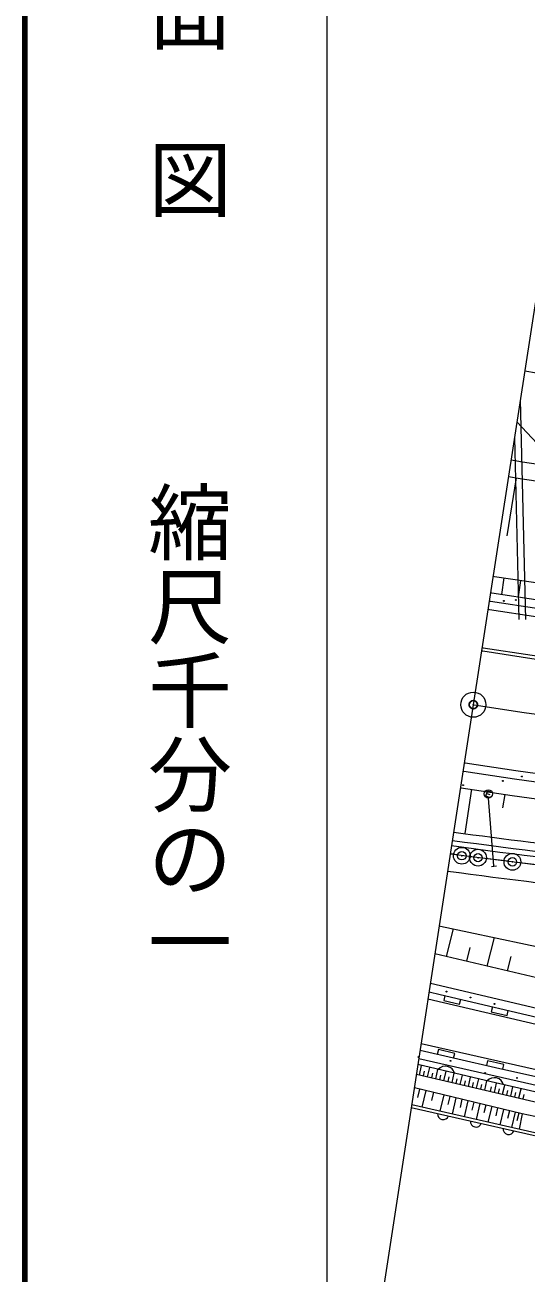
# Model space of a CAD drawing. Units: millimetres, scale not verified. Extents: x 39976 to 679596, y 19988 to 379774.
# Drawn here: x 39976 to 69832, y 243612 to 317956 of the extents above; entities that cross this region are included whole.
import ezdxf
from ezdxf.enums import TextEntityAlignment as Align

# ---------------------------------------------------------------- set-up
doc = ezdxf.new("R2010")
doc.units = ezdxf.units.MM
doc.header["$LTSCALE"] = 999.406
doc.header["$PDMODE"] = 32
doc.header["$PDSIZE"] = 500
doc.linetypes.add('CHAIN', pattern=[18.5, 12, -1.5, 3.5, -1.5])
for name, color, linetype, lineweight in [('M-BGD', 7, 'Continuous', 13), ('M-BGD-HTXT', 7, 'Continuous', 13), ('M-BMK', 2, 'CHAIN', 13), ('M-BMK-ROW', 30, 'Continuous', 13), ('M-STR-HTXT', 7, 'Continuous', 13), ('M-TTL', 2, 'Continuous', 140)]:
    doc.layers.add(name, color=color, linetype=linetype, lineweight=lineweight)
doc.layers.add('M-OTRS', color=6, linetype='Continuous')
doc.styles.add('@ＭＳ ゴシック', font='')
doc.styles.get('@ＭＳ ゴシック').set_extended_font_data('@MS Gothic')

# ---------------------------------------------------------------- blocks, each defined once
blk = doc.blocks.new('ﾌﾟﾛｯﾄﾏｰｸ-03_1')
at = {"color": 30, "linetype": 'Continuous', "lineweight": 13}
blk.add_circle((0, 0), 0.5, dxfattribs=at)
at = {"color": 30}
blk.add_point((0, 0), dxfattribs=at)
blk = doc.blocks.new('ﾌﾟﾛｯﾄﾏｰｸ-03')
at = {"color": 2, "linetype": 'Continuous', "lineweight": 13}
blk.add_circle((0, 0), 0.5, dxfattribs=at)
at = {"color": 2}
blk.add_point((0, 0), dxfattribs=at)

msp = doc.modelspace()

# ---------------------------------------------------------------- linework, layer by layer
at = {"layer": 'M-BGD'}
for p, q in [((69753.3, 297346.7), (70451.9, 297228)), ((69487.4, 295620.4), (69809, 282549.5)), ((69287.5, 294322), (70502.4, 293024.8)), ((69142.6, 293381.6), (69409.4, 282539.7)), ((68936.4, 292043), (69630, 291927.3)), ((69630, 291927.3), (73396.5, 291380.5)), ((68708, 287521), (69260.1, 290975.8)), ((68784.3, 291055.2), (69476.8, 290939.7)), ((69476.8, 290939.7), (73262.6, 290390.1)), ((68396.9, 284031), (68532.9, 285021.2)), ((69385.2, 283881.8), (69521.2, 284872)), ((66691.4, 277466.7), (57557.8, 218165.9)), ((66195.9, 269787.3), (66605.1, 272425.7)), ((67438.7, 272032.8), (67536.4, 272316.3)), ((67490.8, 272184), (67669.5, 272122)), ((67725.4, 272251.1), (67536.4, 272316.3)), ((68458.2, 271332.3), (68580.6, 272121.4)), ((67438.7, 272032.8), (67627.7, 271967.6)), ((67904.4, 267863.5), (67603.8, 271902.2)), ((65322.7, 268580.6), (72939.6, 267622.9)), ((67764.9, 267827.8), (68065.3, 267872.4)), ((64661.4, 264286.9), (64744.5, 264266.4)), ((64744.5, 264266.4), (75997.8, 261896.8)), ((65481.6, 264111.2), (65067.1, 262472.6)), ((67928.5, 263595.9), (67499.5, 261900.2)), ((72092.9, 260819.4), (64406, 262628.2)), ((66487.9, 262995.3), (66283.3, 262186.4)), ((68933.8, 262476.3), (68715.7, 261614.1)), ((64056.9, 260361.6), (64710.1, 260207.8)), ((71605.9, 259097.5), (64133.2, 260857)), ((64710.1, 260207.8), (71496.5, 258609.8)), ((71377.4, 258190.8), (63988.2, 259915.8)), ((65000.7, 260139.4), (64932, 259847.5)), ((64932, 259847.5), (65875.8, 259625.3)), ((65875.8, 259625.3), (65944.5, 259917.1)), ((67832.2, 259472.7), (67763.5, 259180.8)), ((67763.5, 259180.8), (68707.3, 258958.6)), ((68707.3, 258958.6), (68776, 259250.4)), ((63582.7, 257283.1), (73063.3, 255134.2)), ((68005.7, 255844.7), (63517.2, 256858.1)), ((64608.9, 256919), (64542.8, 256626.5)), ((65583.7, 256698.9), (64608.9, 256919)), ((65517.7, 256406.4), (65583.7, 256698.9)), ((67745, 254999.6), (63389.2, 256026.5)), ((72875.8, 254232.8), (63441, 256363)), ((63479.9, 255407.2), (63610.8, 255974.3)), ((63966.8, 255294.9), (64097.2, 255859.6)), ((67533.5, 256258.6), (67467.4, 255966.2)), ((68071.7, 256137.1), (67533.5, 256258.6)), ((72981.5, 254721.2), (68005.7, 255844.7)), ((68508.3, 256038.5), (68071.7, 256137.1)), ((68442.3, 255746.1), (68508.3, 256038.5)), ((63300.2, 255448.7), (72575.6, 253308.1)), ((63723.4, 255351), (63788.7, 255634)), ((64210.3, 255238.7), (64275.3, 255520.5)), ((64453.7, 255182.5), (64583.5, 255744.9)), ((64697.2, 255126.3), (64761.9, 255407)), ((64940.6, 255070.1), (65069.9, 255630.3)), ((65184.1, 255013.9), (65248.6, 255293.4)), ((65427.5, 254957.8), (65556.3, 255515.6)), ((65671, 254901.6), (65735.2, 255179.9)), ((65914.4, 254845.4), (66042.7, 255400.9)), ((66157.9, 254789.2), (66221.9, 255066.4)), ((66401.3, 254733), (66529, 255286.3)), ((66888.2, 254620.6), (67015.4, 255171.6)), ((67375.2, 254508.3), (67501.8, 255057)), ((69607.8, 253090), (63176.6, 254646.5)), ((63479, 254573.3), (63358.2, 254074.2)), ((63855.3, 254482.2), (63615.1, 253489.6)), ((64326.4, 254381.3), (64207.5, 253890.2)), ((66644.8, 254676.8), (66708.5, 254952.9)), ((67131.7, 254564.5), (67195.1, 254839.4)), ((67706.5, 254431.8), (67769.7, 254705.6)), ((72709.7, 253854.6), (67745, 254999.6)), ((67950, 254375.6), (68076.3, 254923.2)), ((68193.4, 254319.4), (68256.6, 254593.2)), ((68436.9, 254263.2), (68563.3, 254810.9)), ((68680.3, 254207.1), (68743.5, 254480.9)), ((68923.8, 254150.9), (69050.2, 254698.6)), ((69167.2, 254094.7), (69230.4, 254368.6)), ((69410.7, 254038.5), (69537.1, 254586.3)), ((82412.7, 249230), (63019.2, 253624.6)), ((64930.6, 254222), (64694.2, 253245.1)), ((65292.9, 254134.3), (65175.4, 253648.5)), ((65655.3, 254046.6), (65421.4, 253080.3)), ((66013.7, 253959.8), (65897.4, 253479.3)), ((66372.2, 253873.1), (66140.8, 252917.3)), ((66726.7, 253787.3), (66611.7, 253312)), ((67081.3, 253701.5), (66852.4, 252756)), ((67435.8, 253615.7), (67322, 253145.5)), ((67790.4, 253529.9), (67564.1, 252594.8)), ((69654.1, 253982.3), (69717.4, 254256.2)), ((62996.3, 253476.1), (66925.1, 252585.8)), ((68141, 253445), (68028.5, 252980)), ((68491.7, 253360.1), (68267.9, 252435.3)), ((68838.5, 253276.2), (68727.2, 252816.3)), ((69185.3, 253192.3), (68964, 252277.5)), ((69399.9, 253139.2), (69289.8, 252684.3)), ((69607.8, 253090), (69417.6, 252174.8)), ((84790.7, 249934.7), (69607.8, 253090)), ((66925.1, 252585.8), (82379.6, 249083.8))]:
    msp.add_line(p, q, dxfattribs=at)
for points in [[(67870.5, 285122.5), (67957.8, 285108.1), (70816.4, 284676.5), (73679, 284285), (76545.2, 283934.3), (79414.4, 283625.2), (82287.3, 283358), (84206.6, 283203.5)], [(67718.4, 284134.7), (67801.8, 284120.9), (70674.1, 283687.2), (73550.6, 283293.8), (76430.9, 282941.4), (79314.6, 282630.7), (82200.9, 282362.4), (84126.3, 282207.3)], [(67642.3, 283640.7), (67723.7, 283627.3), (70602.9, 283192.6), (73486.4, 282798.3), (76373.8, 282445), (79264.6, 282133.5), (82158.3, 281864.5), (84088.7, 281709)], [(67566.3, 283146.9), (67645.8, 283133.8), (70531.7, 282698), (73422.2, 282302.7), (76316.7, 281948.6), (79214.7, 281636.3), (82115.7, 281366.6), (84051.1, 281210.7)], [(67185.9, 280677.4), (67255.7, 280665.9), (70175.8, 280224.9), (73101.1, 279824.9), (76031.1, 279466.4), (78965.2, 279150.3), (81902.8, 278877.1), (83862.9, 278719.3)], [(67216.3, 280874.9), (67286.9, 280863.3), (70204.3, 280422.8), (73126.8, 280023.1), (76053.9, 279665), (78985.1, 279349.2), (81920.1, 279076.3), (83879, 278918.5)], [(66159, 274009.8), (66202.5, 274002.6), (69214.9, 273547.8), (72234.2, 273134.8), (75259.8, 272764.7), (78291.2, 272438), (81327.9, 272155.7), (83355, 271992.5)], [(66082.9, 273515.9), (66124.5, 273509), (69143.8, 273053.1), (72170, 272639.3), (75202.7, 272268.3), (78241.3, 271940.8), (81285.3, 271657.8), (82674.8, 271545.9)], [(65930.7, 272528.1), (65968.5, 272521.8), (69001.5, 272063.9), (72041.6, 271648.1), (75088.5, 271275.4), (78141.5, 270946.4), (81199, 270662.1), (83668.8, 270463.2)]]:
    msp.add_lwpolyline(points, dxfattribs=at)
for centre, radius in [((68509.2, 283647.6), 25), ((69228.2, 283704.5), 25), ((68446.8, 272925.4), 25), ((69588.1, 273193.1), 25), ((66078.6, 272670.3), 25), ((67585.3, 272151.4), 249.8), ((65094.6, 260376), 25), ((66522.5, 260020.4), 25), ((67953.7, 259640.9), 25), ((63431.8, 256480), 25), ((65338.3, 256255.8), 25), ((67389.6, 255525.6), 25), ((69295.4, 255233.2), 25)]:
    msp.add_circle(centre, radius, dxfattribs=at)
for centre, radius, start, end in [((103597.2, 543511.9), 276268, 262.07849, 263.99103), ((103597.2, 543511.9), 276767.7, 262.07699, 264.489), ((103597.2, 543511.9), 277087.5, 262.07602, 264.48077), ((101790.5, 543774.8), 278634.5, 262.44687, 262.58607), ((103750.7, 543393.8), 278516.6, 262.17893, 264.4016), ((65029.9, 255365.9), 566.3, 14.80718, 138.66221), ((67949.2, 254678), 567.1, 15.15925, 138.73934), ((64898.2, 253081.2), 335, 173.25786, 341.20671), ((66847.6, 252639.5), 335, 173.25786, 341.20671), ((68797, 252197.7), 335, 173.25786, 341.20671)]:
    msp.add_arc(centre, radius, start, end, dxfattribs=at)
msp.add_point((69018.8, 268106.9), dxfattribs=at)
at = {"layer": 'M-BGD-HTXT'}
msp.add_line((57965.6, 369780.3), (57965.6, 19988.1), dxfattribs=at)
at = {"layer": 'M-BMK'}
msp.add_lwpolyline([(66691.4, 277466.7), (66748.5, 277457.2), (69713.1, 277009.6), (72683.7, 276603.4), (75659.7, 276239.3), (78640.6, 275918.1), (81625.9, 275640.5), (83618.3, 275480.1)], dxfattribs=at)
at = {"layer": 'M-BMK-ROW'}
for p, q in [((65734.5, 268516.1), (65323.6, 268586.3)), ((66697.8, 268386.2), (66278.3, 268436.8)), ((68745.9, 268139), (67243.5, 268320.4)), ((76598.7, 267191.4), (69291.6, 268073.2))]:
    msp.add_line(p, q, dxfattribs=at)
at = {"layer": 'M-OTRS'}
msp.add_point((66691.4, 277466.7), dxfattribs=at)
msp.add_point((66691.4, 277466.7), dxfattribs=at)
at = {"layer": 'M-STR-HTXT'}
msp.add_line((75824.9, 336767.4), (66691.4, 277466.7), dxfattribs=at)
at = {"layer": 'M-TTL'}
msp.add_line((39976.3, 379774.4), (39976.3, 19988.1), dxfattribs=at)

# ---------------------------------------------------------------- block references
at = {"layer": 'M-BMK', "xscale": 1499.109, "yscale": 1499.109}
msp.add_blockref('ﾌﾟﾛｯﾄﾏｰｸ-03', (66691.4, 277466.7), dxfattribs=at)
at = {"layer": 'M-BMK-ROW', "xscale": 999.4063, "yscale": 999.4063}
for p in [(66005.4, 268469.8), (66970.6, 268353.3), (69018.8, 268106.9)]:
    msp.add_blockref('ﾌﾟﾛｯﾄﾏｰｸ-03_1', p, dxfattribs=at)

# ---------------------------------------------------------------- texts
at = {"layer": 'M-BGD-HTXT', "style": '@ＭＳ ゴシック'}
for s, p in [('平  面  図', (49747.5, 306292.8)), ('縮尺千分の一', (49747.5, 260875.5))]:
    msp.add_text(s, height=3664, rotation=270, dxfattribs=at).set_placement(p, align=Align.MIDDLE_RIGHT)

doc.saveas('drawing.dxf')
